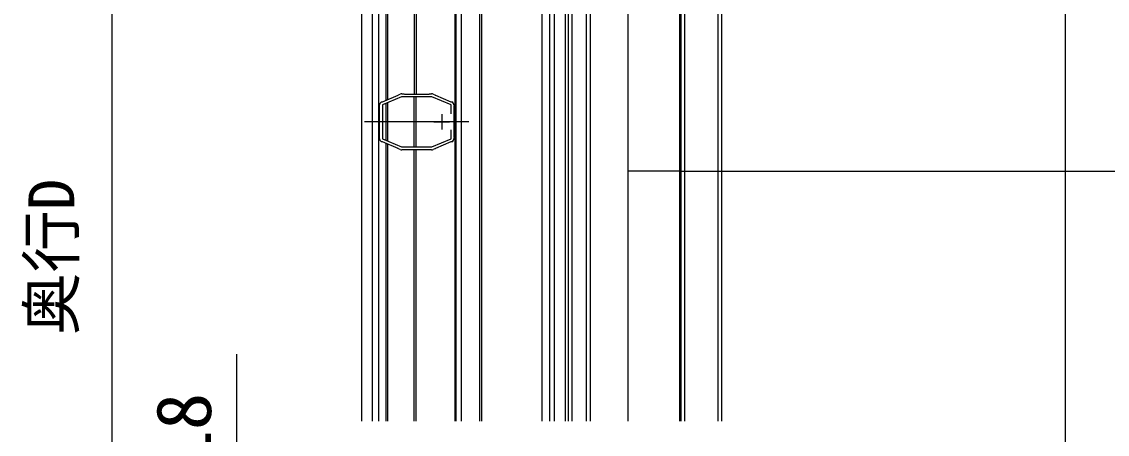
# Model space of a CAD drawing. Units: millimetres, scale not verified. Extents: x -1050 to 1050, y -1565 to 1556.
# Drawn here: x -824.3 to -477.1, y -742.7 to -610.7 of the extents above; entities that cross this region are included whole.
import ezdxf
from ezdxf.enums import TextEntityAlignment as Align

# ---------------------------------------------------------------- set-up
doc = ezdxf.new("R2010")
doc.units = ezdxf.units.MM
doc.header["$LTSCALE"] = 8
for name, color, linetype in [('0-3_YKK_11', 7, 'Continuous'), ('0-4_YKK_12', 2, 'Continuous'), ('0-5_YKK_13', 4, 'Continuous'), ('0-6_YKK_D', 6, 'Continuous')]:
    doc.layers.add(name, color=color, linetype=linetype)
doc.styles.add('ＭＳ ゴシック', font='')
doc.styles.get('ＭＳ ゴシック').set_extended_font_data('MS Gothic')

msp = doc.modelspace()

# ---------------------------------------------------------------- linework, layer by layer
at = {"layer": '0-3_YKK_11'}
for p, q in [((-690, -640.25), (-690, -645.25)), ((-692.5, -642.75), (-687.5, -642.75))]:
    msp.add_line(p, q, dxfattribs=at)
for points in [[(-709.217, -636.363), (-709.062, -636.347), (-708.925, -636.341), (-703.981, -634.262), (-703.879, -634.165), (-703.776, -634.067), (-703.299, -633.867)], [(-687, -640.16), (-687, -637.348), (-693.182, -634.75), (-702.818, -634.75), (-708.9, -637.306), (-708.9, -648.194), (-702.819, -650.75), (-693.182, -650.75), (-687, -648.152), (-687, -645.34)], [(-702.718, -633.75), (-702.2, -633.75), (-702.068, -633.8), (-701.935, -633.85), (-694.065, -633.85), (-693.932, -633.8), (-693.8, -633.75), (-693.282, -633.75)], [(-692.701, -633.867), (-692.224, -634.067), (-692.121, -634.165), (-692.019, -634.262), (-687.075, -636.341), (-686.938, -636.347), (-686.783, -636.362)], [(-709.9, -647.693), (-709.9, -637.807), (-709.947, -637.679), (-709.992, -637.53)], [(-686.007, -637.53), (-686.053, -637.679), (-686.1, -637.807), (-686.1, -647.693), (-686.053, -647.821), (-686.007, -647.97)], [(-709.992, -647.97), (-709.947, -647.822), (-709.9, -647.693)], [(-703.299, -651.633), (-703.776, -651.433), (-703.879, -651.335), (-703.981, -651.238), (-708.925, -649.159), (-709.062, -649.153), (-709.217, -649.138)], [(-686.783, -649.138), (-686.938, -649.153), (-687.075, -649.159), (-692.019, -651.238), (-692.121, -651.335), (-692.224, -651.433), (-692.701, -651.633)], [(-693.282, -651.75), (-693.8, -651.75), (-693.932, -651.7), (-694.065, -651.65), (-701.935, -651.65), (-702.068, -651.7), (-702.2, -651.75), (-702.718, -651.75)]]:
    msp.add_lwpolyline(points, dxfattribs=at)
for centre, start, end in [((-702.718, -635.25), 89.99998, 112.78771), ((-693.282, -635.25), 67.21234, 90.00008), ((-708.5, -637.68), 118.55565, 174.26079), ((-687.5, -637.68), 5.73914, 61.44347), ((-708.5, -647.82), 185.73925, 241.44438), ((-687.5, -647.82), 298.55592, 354.26083), ((-702.718, -650.25), 247.21255, 270.00006), ((-693.282, -650.25), 270, 292.78773)]:
    msp.add_arc(centre, 1.5, start, end, dxfattribs=at)
at = {"layer": '0-4_YKK_12'}
for p, q in [((-685.5, -155), (-685.5, -738.481)), ((-715.5, -738.481), (-715.5, -380)), ((-658, -380), (-658, -738.481)), ((-655.5, -380), (-655.5, -738.481)), ((-655.5, -380), (-655.5, -738.481)), ((-654, -380), (-654, -738.481)), ((-650.5, -379.5), (-650.5, -738.481)), ((-643.8, -380), (-643.8, -738.481)), ((-642.5, -380), (-642.5, -738.481)), ((-613.5, -380), (-613.5, -738.481)), ((-612.3, -380), (-612.3, -738.481)), ((-601.7, -380), (-601.7, -738.481)), ((-600.5, -380), (-600.5, -738.481)), ((-648.4, -382), (-648.4, -738.481)), ((-649.519, -390), (-649.519, -738.481)), ((-614, -410), (-614, -738.481)), ((-677.8, -738.481), (-677.8, -465)), ((-677.2, -738.481), (-677.2, -465)), ((-712.2, -465.5), (-712.2, -738.481)), ((-710.2, -465.5), (-710.2, -738.481)), ((-685.8, -467.961), (-685.8, -738.481)), ((-683.8, -467.912), (-683.8, -738.481)), ((-707.8, -635.868), (-707.8, -525.632)), ((-707.2, -635.615), (-707.2, -525.885)), ((-698.8, -585.39), (-698.8, -633.85)), ((-698.2, -585.454), (-698.2, -633.85)), ((-698.8, -650.75), (-698.8, -634.75)), ((-698.2, -650.75), (-698.2, -634.75)), ((-707.8, -648.657), (-707.8, -636.844)), ((-707.2, -648.909), (-707.2, -636.591)), ((-681.3, -642.75), (-714.7, -642.75)), ((-707.8, -738.481), (-707.8, -649.632)), ((-707.2, -738.481), (-707.2, -649.885)), ((-698.8, -738.481), (-698.8, -651.65)), ((-698.2, -738.481), (-698.2, -651.65))]:
    msp.add_line(p, q, dxfattribs=at)
msp.add_lwpolyline([(-490.5, -933), (-490.5, -410), (-490.5, -361)], dxfattribs=at)
at = {"layer": '0-5_YKK_13'}
for p, q in [((-630.5, -372), (-630.5, -738.481)), ((-614, -658.5), (-630.5, -658.5))]:
    msp.add_line(p, q, dxfattribs=at)
msp.add_lwpolyline([(-614, -658.5), (-73, -658.5), (-58, -658.5)], dxfattribs=at)
at = {"layer": '0-6_YKK_D'}
msp.add_line((-795.5, -371), (-795.5, -974), dxfattribs=at)
msp.add_lwpolyline([(-755.5, -775.75), (-755.5, -757.75), (-755.5, -717.059)], dxfattribs=at)

# ---------------------------------------------------------------- texts
at = {"layer": '0-6_YKK_D', "style": 'ＭＳ ゴシック'}
for s, height, p in [('奥行D', 14.66, (-803.114, -710.966)), ('18', 17.6, (-758.5, -753.332))]:
    msp.add_text(s, height=height, rotation=90, dxfattribs=at).set_placement(p, align=Align.BOTTOM_LEFT)

doc.saveas('drawing.dxf')
